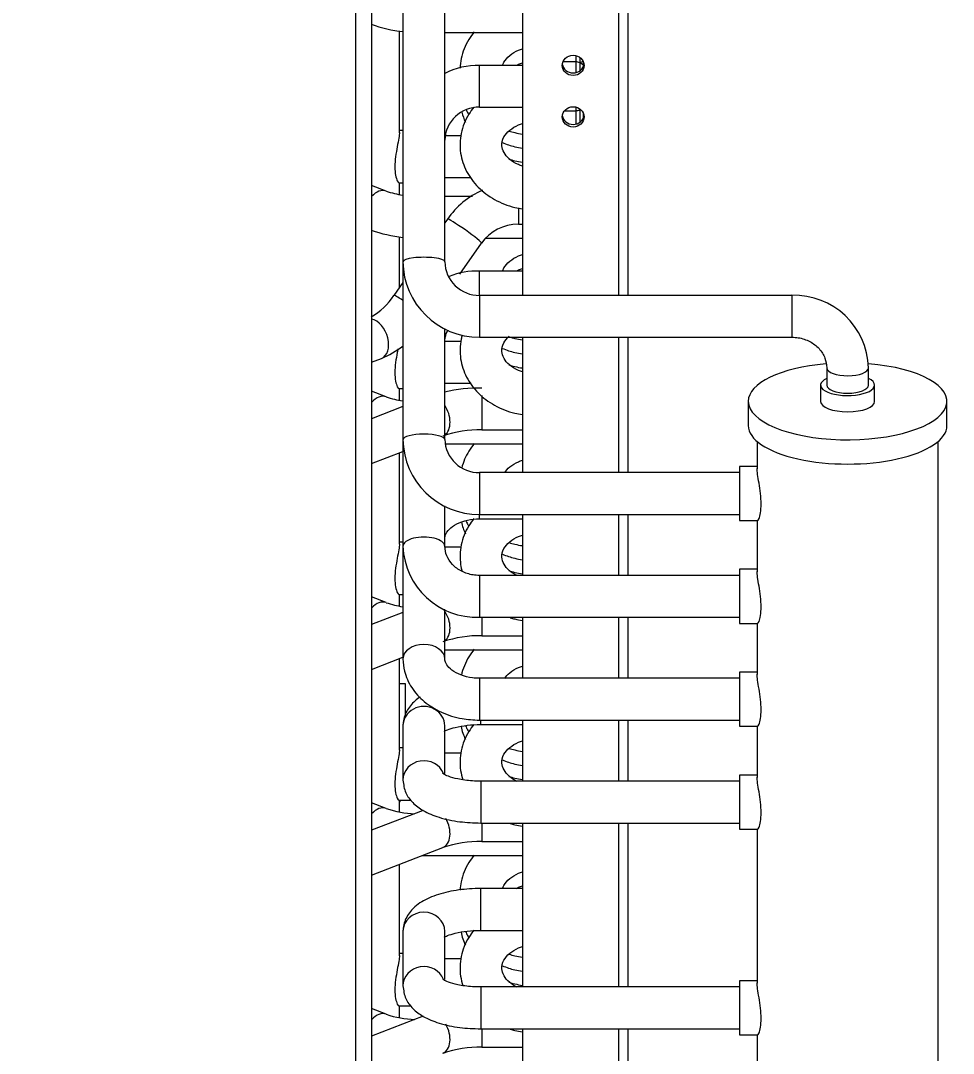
# Model space of a CAD drawing. Header units: millimetres. Extents: x 113490 to 142599, y -20467 to 115.
# Drawn here: x 137139.7 to 137352.1, y -6534.2 to -6299.1 of the extents above; entities that cross this region are included whole.
import ezdxf

# ---------------------------------------------------------------- set-up
doc = ezdxf.new("R2010")
doc.units = ezdxf.units.MM
doc.layers.add('DV2_0', color=7, linetype='Continuous')
doc.styles.get("Standard").update_dxf_attribs({"font": 'msyh.ttf'})
doc.dimstyles.new('ISO-25', dxfattribs={"dimtxt": 2.5, "dimasz": 2.5, "dimexe": 1.25, "dimexo": 0.625, "dimtad": 1, "dimtxsty": 'Standard', "dimcen": 2.5, "dimadec": 0, "dimazin": 0, "dimtfac": 1, "dimtmove": 0, "dimatfit": 3, "dimfxl": 1, "dimarcsym": 0})

# ---------------------------------------------------------------- blocks, each defined once
blk = doc.blocks.new('*D17')
at = {"color": 0, "lineweight": -2}
for p, q in [((137147.04, -5770.18), (136598.76, -5770.18)), ((136628.76, -5830.18), (136628.76, -8268.97)), ((137099.03, -8328.97), (136598.76, -8328.97))]:
    blk.add_line(p, q, dxfattribs=at)
at = {"color": 0}
for points in [[(136618.76, -5830.18), (136638.76, -5830.18), (136628.76, -5770.18)], [(136618.76, -8268.97), (136638.76, -8268.97), (136628.76, -8328.97)]]:
    blk.add_solid(points, dxfattribs=at)
at = {"layer": 'Defpoints', "color": 0}
for p in [(137148.04, -5770.18), (136628.76, -8328.97), (137100.03, -8328.97)]:
    blk.add_point(p, dxfattribs=at)
at = {"color": 0, "insert": (136582.93, -7049.57), "char_height": 50, "attachment_point": 5, "rotation": 90}
blk.add_mtext('2560', dxfattribs=at)

msp = doc.modelspace()

# ---------------------------------------------------------------- linework, layer by layer
at = {"layer": 'DV2_0', "color": 7, "linetype": 'Continuous', "lineweight": 15}
for p, q in [((137254.04, -6361.59), (137254.04, -6234.47)), ((137278.04, -6361.59), (137278.04, -6234.47)), ((137219.63, -6239.37), (137219.63, -7287.37)), ((137226.78, -6279.56), (137226.78, -6353.93)), ((137236.3, -6353.93), (137236.3, -6279.56)), ((137225.99, -6324.57), (137225.99, -6301.39)), ((137236.3, -6301.74), (137254.04, -6301.74)), ((137254.04, -6309.23), (137244.24, -6309.23)), ((137266.16, -6308.43), (137263.2, -6308.43)), ((137267.8, -6309.1), (137267.06, -6308.68)), ((137267.09, -6308.69), (137267.8, -6308.28)), ((137244.24, -6318.75), (137254.04, -6318.75)), ((137267.06, -6319.31), (137267.2, -6319.23)), ((137263.55, -6319.55), (137266.16, -6319.55)), ((137226.78, -6324.06), (137225.99, -6324.06)), ((137240.03, -6325.26), (137236.39, -6325.26)), ((137236.3, -6334.78), (137242.31, -6334.78)), ((137222.98, -6337.86), (137219.63, -6336.56)), ((137225.81, -6335.98), (137226.78, -6335.98)), ((137225.99, -6338.62), (137225.99, -6335.98)), ((137242.62, -6339.07), (137236.3, -6339.07)), ((137236.89, -6344.26), (137236.3, -6345.1)), ((137253.07, -6345.38), (137254.04, -6345.38)), ((137225.99, -6359.76), (137225.99, -6348.24)), ((137239.71, -6356.79), (137244.68, -6349.73)), ((137245.63, -6348.59), (137254.04, -6348.59)), ((137226.78, -6353.93), (137226.78, -6394.4)), ((137254.04, -6356.08), (137244.24, -6356.08)), ((137226.78, -6358.63), (137224.67, -6361.63)), ((137315.34, -6361.59), (137244.24, -6361.59)), ((137236.3, -6394.4), (137236.3, -6369.14)), ((137244.24, -6371.11), (137315.34, -6371.11)), ((137254.04, -6401.94), (137254.04, -6371.11)), ((137278.04, -6401.94), (137278.04, -6371.11)), ((137240.03, -6372.1), (137236.3, -6372.1)), ((137219.63, -6376.83), (137221.86, -6375.97)), ((137323.28, -6378.06), (137323.28, -6382.03)), ((137332.8, -6382.03), (137332.8, -6378.06)), ((137225.81, -6382.82), (137226.78, -6382.82)), ((137225.99, -6385.47), (137225.99, -6382.82)), ((137236.3, -6381.62), (137242.31, -6381.62)), ((137321.88, -6382.03), (137321.88, -6385.72)), ((137334.2, -6385.72), (137334.2, -6382.03)), ((137222.98, -6384.71), (137219.63, -6383.41)), ((137226.78, -6386.92), (137219.63, -6389.68)), ((137305.41, -6385.72), (137305.41, -6391.25)), ((137350.67, -6391.25), (137350.67, -6385.72)), ((137244.75, -6392.23), (137254.04, -6392.23)), ((137226.78, -6394.4), (137226.78, -6418.71)), ((137236.3, -6395.43), (137254.04, -6395.43)), ((137307.41, -6394.85), (137307.41, -6401.09)), ((137348.67, -7165.92), (137348.67, -6394.85)), ((137219.63, -6399.89), (137226.78, -6397.12)), ((137225.99, -6418.27), (137225.99, -6397.43)), ((137303.41, -6400.54), (137303.41, -6412.86)), ((137307.41, -6400.54), (137303.41, -6400.54)), ((137303.41, -6401.94), (137244.24, -6401.94)), ((137236.3, -6418.71), (137236.3, -6409.5)), ((137244.24, -6411.46), (137303.41, -6411.46)), ((137244.24, -6412.45), (137254.04, -6412.45)), ((137254.04, -6425.36), (137254.04, -6411.46)), ((137278.04, -6425.36), (137278.04, -6411.46)), ((137303.41, -6412.86), (137307.56, -6412.86)), ((137307.41, -6412.86), (137307.41, -6424.52)), ((137226.78, -6417.75), (137225.99, -6417.75)), ((137226.78, -6418.71), (137226.78, -6444.35)), ((137240.03, -6418.95), (137236.3, -6418.95)), ((137303.41, -6423.96), (137303.41, -6436.28)), ((137307.41, -6423.96), (137303.41, -6423.96)), ((137303.41, -6425.36), (137244.24, -6425.36)), ((137225.81, -6429.67), (137226.78, -6429.67)), ((137225.99, -6432.32), (137225.99, -6429.67)), ((137222.98, -6431.55), (137219.63, -6430.26)), ((137226.78, -6433.76), (137219.63, -6436.53)), ((137236.3, -6444.35), (137236.3, -6433.03)), ((137244.24, -6434.88), (137303.41, -6434.88)), ((137254.04, -6448.78), (137254.04, -6434.88)), ((137278.04, -6448.78), (137278.04, -6434.88)), ((137303.41, -6436.28), (137307.56, -6436.28)), ((137307.41, -6436.28), (137307.41, -6447.94)), ((137244.75, -6439.08), (137254.04, -6439.08)), ((137219.63, -6446.74), (137226.78, -6443.97)), ((137236.3, -6442.28), (137254.04, -6442.28)), ((137225.99, -6465.12), (137225.99, -6444.28)), ((137303.41, -6448.78), (137244.24, -6448.78)), ((137303.41, -6447.38), (137303.41, -6459.7)), ((137307.41, -6447.38), (137303.41, -6447.38)), ((137227.39, -6450), (137225.99, -6450)), ((137227.39, -6457.1), (137227.39, -6450)), ((137226.78, -6459.57), (137226.78, -6471.94)), ((137236.3, -6470.46), (137236.3, -6459.57)), ((137244.24, -6458.3), (137303.41, -6458.3)), ((137244.54, -6459.3), (137254.04, -6459.3)), ((137254.04, -6472.21), (137254.04, -6458.3)), ((137278.04, -6472.21), (137278.04, -6458.3)), ((137303.41, -6459.7), (137307.56, -6459.7)), ((137307.41, -6459.7), (137307.41, -6471.36)), ((137226.78, -6464.6), (137225.99, -6464.6)), ((137240.03, -6465.8), (137236.3, -6465.8)), ((137303.41, -6472.21), (137244.54, -6472.21)), ((137303.41, -6470.81), (137303.41, -6483.13)), ((137307.41, -6470.81), (137303.41, -6470.81)), ((137225.81, -6476.52), (137228.54, -6476.52)), ((137225.99, -6479.16), (137225.99, -6476.52)), ((137225.99, -6477), (137226.32, -6476.52)), ((137222.98, -6478.4), (137219.63, -6477.1)), ((137231.35, -6478.85), (137219.63, -6483.38)), ((137244.54, -6481.73), (137303.41, -6481.73)), ((137254.04, -6519.05), (137254.04, -6481.73)), ((137278.04, -6519.05), (137278.04, -6481.73)), ((137303.41, -6483.13), (137307.56, -6483.13)), ((137307.41, -6483.13), (137307.41, -6518.21)), ((137244.75, -6485.93), (137254.04, -6485.93)), ((137219.63, -6493.58), (137235.86, -6487.31)), ((137231.14, -6489.13), (137254.04, -6489.13)), ((137225.99, -6511.96), (137225.99, -6491.12)), ((137254.04, -6496.63), (137244.54, -6496.63)), ((137226.78, -6506.41), (137226.78, -6518.79)), ((137236.3, -6517.31), (137236.3, -6506.41)), ((137244.54, -6506.15), (137254.04, -6506.15)), ((137226.78, -6511.45), (137225.99, -6511.45)), ((137240.03, -6512.65), (137236.3, -6512.65)), ((137303.41, -6519.05), (137244.54, -6519.05)), ((137303.41, -6517.65), (137303.41, -6529.97)), ((137307.41, -6517.65), (137303.41, -6517.65)), ((137222.98, -6525.25), (137219.63, -6523.95)), ((137225.81, -6523.37), (137228.54, -6523.37)), ((137225.99, -6526.01), (137225.99, -6523.37)), ((137231.35, -6525.69), (137219.63, -6530.23)), ((137244.54, -6528.57), (137303.41, -6528.57)), ((137254.04, -6565.9), (137254.04, -6528.57)), ((137278.04, -6565.9), (137278.04, -6528.57)), ((137303.41, -6529.97), (137307.56, -6529.97)), ((137307.41, -6529.97), (137307.41, -6565.06)), ((137244.75, -6532.78), (137254.04, -6532.78))]:
    msp.add_line(p, q, dxfattribs=at)
at = {"layer": 'DV2_0', "color": 7, "linetype": 'Continuous', "lineweight": 20}
for p, q in [((137275.94, -6361.59), (137275.94, -6234.47)), ((137216.03, -7287.37), (137216.03, -6239.37)), ((137266.16, -6307.01), (137266.16, -6308.43)), ((137267.06, -6307.42), (137267.06, -6308.68)), ((137244.24, -6318.75), (137244.24, -6309.23)), ((137266.16, -6308.43), (137266.16, -6310.9)), ((137267.06, -6308.68), (137267.06, -6310.49)), ((137267.8, -6308.26), (137267.8, -6308.28)), ((137267.8, -6308.28), (137267.8, -6309.1)), ((137267.8, -6309.1), (137267.8, -6309.65)), ((137266.16, -6318.72), (137266.16, -6319.55)), ((137267.06, -6319.13), (137267.06, -6319.31)), ((137267.06, -6319.26), (137267.06, -6322.2)), ((137266.16, -6319.55), (137266.16, -6322.61)), ((137267.8, -6319.97), (137267.8, -6321.36)), ((137253.07, -6341.67), (137253.07, -6345.38)), ((137244.24, -6361.59), (137244.24, -6356.08)), ((137244.24, -6361.59), (137244.24, -6371.11)), ((137315.34, -6361.59), (137315.34, -6371.11)), ((137275.94, -6401.94), (137275.94, -6371.11)), ((137244.75, -6384.37), (137244.75, -6392.23)), ((137244.24, -6401.94), (137244.24, -6411.46)), ((137244.24, -6412.45), (137244.24, -6411.46)), ((137275.94, -6425.36), (137275.94, -6411.46)), ((137244.24, -6425.36), (137244.24, -6434.88)), ((137244.75, -6434.88), (137244.75, -6439.08)), ((137275.94, -6448.78), (137275.94, -6434.88)), ((137244.24, -6448.78), (137244.24, -6458.3)), ((137244.54, -6459.3), (137244.54, -6458.3)), ((137275.94, -6472.21), (137275.94, -6458.3)), ((137244.54, -6472.21), (137244.54, -6481.73)), ((137244.75, -6481.66), (137244.75, -6485.93)), ((137275.94, -6519.05), (137275.94, -6481.73)), ((137244.54, -6506.15), (137244.54, -6496.63)), ((137244.54, -6519.05), (137244.54, -6528.57)), ((137244.75, -6528.57), (137244.75, -6532.78)), ((137275.94, -6565.9), (137275.94, -6528.57))]:
    msp.add_line(p, q, dxfattribs=at)
at = {"layer": 'DV2_0', "color": 7, "linetype": 'Continuous', "lineweight": 15}
for centre, radius, start, end in [((137230.32, -6269.51), 32.23, 250.4773, 263.6776), ((137244.03, -6326.49), 17.26, 89.3249, 116.6888), ((137266.16, -6310.23), 1.8, 60, 90), ((137268.3, -6308.23), 1, 240, 251.0667), ((137244.05, -6326.5), 7.75, 88.5802, 178.4138), ((137266.16, -6317.75), 1.8, 270, 300), ((137230.33, -6316.27), 22.81, 251.2224, 260.8553), ((137253.06, -6355.64), 19.78, 114.4845, 144.8484), ((137230.32, -6316.36), 32.23, 250.4773, 263.6776), ((137253.06, -6355.64), 10.26, 89.9455, 144.8143), ((137244.1, -6353.79), 17.32, 180.4747, 270.4611), ((137244.1, -6353.79), 7.8, 181.0378, 271.04), ((137243.6, -6372.91), 16.84, 87.8415, 112.0477), ((137211.87, -6353.3), 15.27, 300.2257, 326.9141), ((137315.82, -6378.57), 16.99, 1.712, 91.6238), ((137212.29, -6353.76), 24.18, 293.3158, 306.9261), ((137244.17, -6417.8), 35.09, 89.0561, 103.02), ((137230.33, -6363.11), 22.81, 251.2224, 260.8553), ((137244.23, -6418.21), 25.98, 88.8459, 108.784), ((137244.04, -6394.2), 17.26, 180.6852, 270.6627), ((137244.04, -6394.2), 7.74, 181.516, 271.49), ((137243.61, -6418.04), 16.85, 182.2635, 272.1258), ((137230.33, -6409.96), 22.81, 251.2224, 260.8553), ((137244.23, -6465.06), 25.98, 88.8459, 108.784), ((137230.33, -6456.81), 22.81, 251.2224, 267.8715), ((137244.23, -6511.91), 25.98, 88.8459, 108.784), ((137230.33, -6503.66), 22.81, 251.2224, 267.8715), ((137244.23, -6558.75), 25.98, 88.8459, 108.784)]:
    msp.add_arc(centre, radius, start, end, dxfattribs=at)
for centre in [(137265.54, -6309.24), (137265.54, -6320.96)]:
    msp.add_ellipse(centre, major_axis=(-2.5, 0), ratio=0.922201, dxfattribs=at)
for centre, major_axis, ratio, start_param, end_param in [((137265.54, -6308.66), (-2.5, 0), 0.922201, 0.123743, 3.015458), ((137265.54, -6320.38), (-2.5, 0), 0.922201, 0.126135, 3.015458), ((137328.04, -6385.72), (-22.63, 0), 0.386711, 0, 4.499122), ((137328.04, -6385.72), (-22.63, 0), 0.386711, 4.933894, 6.283185), ((137328.04, -6378.06), (4.76, 0), 0.386711, 3.141593, 3.165248), ((137328.04, -6382.03), (6.16, 0), 0.386711, 2.453923, 6.283185), ((137328.04, -6382.03), (6.16, 0), 0.386711, 0, 0.68767), ((137328.04, -6382.03), (4.76, 0), 0.386711, 3.141593, 6.283185), ((137328.04, -6385.72), (6.16, 0), 0.386711, 3.141593, 6.283185), ((137328.04, -6391.25), (-22.63, 0), 0.386711, 0, 3.141593)]:
    msp.add_ellipse(centre, major_axis=major_axis, ratio=ratio, start_param=start_param, end_param=end_param, dxfattribs=at)
at = {"layer": 'DV2_0', "color": 7, "linetype": 'Continuous', "lineweight": 20}
for centre, major_axis, ratio, start_param, end_param in [((137221.27, -6342.3), (1.72, 4.44), 0.652095, 0.002274, 1.044332), ((137240.78, -6346.99), (-3.89, 2.74), 0.075619, 3.141593, 6.283185), ((137231.54, -6353.93), (4.76, 0), 0.209871, 0, 3.141593), ((137228.56, -6364.37), (-3.89, 2.74), 0.075619, 5.240815, 6.283185), ((137220.15, -6371.53), (-1.72, 4.44), 0.652095, 3.141593, 5.902405), ((137328.04, -6378.06), (4.76, 0), 0.386711, 3.165248, 6.283185), ((137328.04, -6378.06), (4.76, 0), 0.386711, 0, 0.000655), ((137221.27, -6389.15), (1.72, 4.44), 0.652095, 0.002274, 1.044332), ((137234.14, -6389.17), (-1.72, 4.44), 0.652095, 3.30053, 5.053692), ((137231.54, -6394.4), (-4.76, 0), 0.250832, 3.141593, 6.283185), ((137231.54, -6418.71), (4.76, 0), 0.438938, 0, 3.141593), ((137221.27, -6435.99), (1.72, 4.44), 0.652095, 0.002274, 1.044332), ((137234.14, -6436.02), (-1.72, 4.44), 0.652095, 3.30053, 5.053692), ((137231.54, -6444.35), (4.76, 0), 0.689618, 0.000253, 3.141319), ((137231.54, -6459.57), (4.76, 0), 0.922201, 0, 3.141593), ((137231.54, -6471.94), (4.76, 0), 0.922201, 0.343904, 3.142373), ((137221.27, -6482.84), (1.72, 4.44), 0.652095, 0.002274, 1.044332), ((137234.14, -6482.87), (-1.72, 4.44), 0.652095, 3.141593, 4.956923), ((137231.54, -6506.41), (-4.76, 0), 0.922201, 3.141593, 6.283185), ((137231.54, -6518.79), (4.76, 0), 0.922201, 0.343904, 3.142373), ((137221.27, -6529.69), (1.72, 4.44), 0.652095, 0.002274, 1.044332), ((137234.14, -6529.71), (-1.72, 4.44), 0.652095, 3.141593, 4.956923)]:
    msp.add_ellipse(centre, major_axis=major_axis, ratio=ratio, start_param=start_param, end_param=end_param, dxfattribs=at)
at = {"layer": 'DV2_0', "color": 7, "linetype": 'Continuous', "lineweight": 15}
for points, knots in [([(137243.03, -6301.63), (137242.57, -6302.17), (137241.22, -6304.04), (137240.08, -6306.86), (137239.81, -6309.15), (137239.78, -6309.88)], [0.3069174, 0.3069174, 0.3069174, 0.3069174, 0.3494831, 0.4459674, 0.4914992, 0.4914992, 0.4914992, 0.4914992]), ([(137249.46, -6309.25), (137249.53, -6309.01), (137249.86, -6308.26), (137250.92, -6306.96), (137252.57, -6305.95), (137253.68, -6305.53), (137253.98, -6305.44)], [0.5784462, 0.5784462, 0.5784462, 0.5784462, 0.6319137, 0.7415815, 0.8416159, 0.877433, 0.877433, 0.877433, 0.877433]), ([(137252.6, -6309.2), (137252.77, -6309.12), (137253.21, -6308.91), (137253.68, -6308.74), (137253.98, -6308.64)], [0.81940406, 0.81940406, 0.81940406, 0.81940406, 0.84161594, 0.87743298, 0.87743298, 0.87743298, 0.87743298]), ([(137242.95, -6318.73), (137242.53, -6319.25), (137241.2, -6321.09), (137239.78, -6324.6), (137239.65, -6329.19), (137241.06, -6333.46), (137243.77, -6337.12), (137247.54, -6339.94), (137251.25, -6341.42), (137253.41, -6341.81), (137254.02, -6341.89)], [0.3092504, 0.3092504, 0.3092504, 0.3092504, 0.3494831, 0.4459674, 0.5389954, 0.6295725, 0.7196218, 0.8113718, 0.9055017, 0.9407958, 0.9407958, 0.9407958, 0.9407958]), ([(137241.23, -6319.46), (137241.25, -6319.49), (137241.4, -6319.8), (137241.57, -6320.1), (137241.73, -6320.36)], [0.62737107, 0.62737107, 0.62737107, 0.62737107, 0.62957248, 0.64819209, 0.64819209, 0.64819209, 0.64819209]), ([(137253.98, -6332.17), (137253.67, -6332.07), (137252.53, -6331.64), (137250.9, -6330.62), (137249.61, -6329.02), (137249.16, -6327.38), (137249.48, -6325.75), (137250.92, -6323.98), (137252.57, -6322.96), (137253.68, -6322.55), (137253.98, -6322.45)], [0.1225192, 0.1225192, 0.1225192, 0.1225192, 0.1597878, 0.2625505, 0.3669927, 0.4836914, 0.6319137, 0.7415815, 0.8416159, 0.877433, 0.877433, 0.877433, 0.877433]), ([(137250.98, -6324.19), (137251.4, -6324.33), (137252.41, -6324.61), (137253.41, -6324.79), (137254.02, -6324.88)], [0.88043186, 0.88043186, 0.88043186, 0.88043186, 0.90550173, 0.94079577, 0.94079577, 0.94079577, 0.94079577]), ([(137225.99, -6324.52), (137225.99, -6325.13), (137225.74, -6326.33), (137225.2, -6329.19), (137224.94, -6330.86), (137224.94, -6332.32)], [0.75, 0.75, 0.75, 0.75, 0.875, 0.875, 1, 1, 1, 1]), ([(137249.43, -6326.82), (137250.35, -6327.2), (137251.88, -6327.72), (137253.41, -6328), (137254.02, -6328.08)], [0.8490829, 0.8490829, 0.8490829, 0.8490829, 0.90550173, 0.94079577, 0.94079577, 0.94079577, 0.94079577]), ([(137250.86, -6330.56), (137251.32, -6330.71), (137252.37, -6331.01), (137253.41, -6331.2), (137254.02, -6331.28)], [0.8780246, 0.8780246, 0.8780246, 0.8780246, 0.90550173, 0.94079577, 0.94079577, 0.94079577, 0.94079577]), ([(137224.94, -6332.32), (137224.94, -6333.79), (137225.2, -6334.95), (137225.61, -6335.82), (137225.73, -6335.97), (137225.83, -6335.97)], [0, 0, 0, 0, 0.125, 0.125, 0.1870962, 0.1870962, 0.1870962, 0.1870962]), ([(137249.46, -6356.1), (137249.53, -6355.86), (137249.86, -6355.11), (137250.92, -6353.81), (137252.57, -6352.79), (137253.68, -6352.38), (137253.98, -6352.29)], [0.5784462, 0.5784462, 0.5784462, 0.5784462, 0.6319137, 0.7415815, 0.8416159, 0.877433, 0.877433, 0.877433, 0.877433]), ([(137252.6, -6356.04), (137252.77, -6355.96), (137253.21, -6355.76), (137253.68, -6355.58), (137253.98, -6355.49)], [0.81940406, 0.81940406, 0.81940406, 0.81940406, 0.84161594, 0.87743298, 0.87743298, 0.87743298, 0.87743298]), ([(137236.3, -6372.25), (137236.32, -6371.85), (137236.38, -6370.96), (137236.73, -6370), (137237.05, -6369.44)], [0, 0, 0, 0, 0.1131317, 0.2971152, 0.2971152, 0.2971152, 0.2971152]), ([(137240.27, -6370.64), (137240.18, -6370.94), (137239.75, -6372.71), (137239.65, -6376.04), (137241.06, -6380.31), (137243.77, -6383.97), (137247.54, -6386.79), (137251.25, -6388.27), (137253.41, -6388.66), (137254.02, -6388.74)], [0.4264738, 0.4264738, 0.4264738, 0.4264738, 0.4459674, 0.5389954, 0.6295725, 0.7196218, 0.8113718, 0.9055017, 0.9407958, 0.9407958, 0.9407958, 0.9407958]), ([(137253.98, -6379.01), (137253.67, -6378.91), (137252.53, -6378.49), (137250.9, -6377.47), (137249.61, -6375.87), (137249.16, -6374.23), (137249.48, -6372.63), (137250.46, -6371.39), (137251, -6370.91)], [0.1225192, 0.1225192, 0.1225192, 0.1225192, 0.1597878, 0.2625505, 0.3669927, 0.4836914, 0.6319137, 0.7348698, 0.7348698, 0.7348698, 0.7348698]), ([(137251.48, -6371.19), (137251.73, -6371.27), (137252.57, -6371.49), (137253.41, -6371.64), (137254.02, -6371.73)], [0.89045754, 0.89045754, 0.89045754, 0.89045754, 0.90550173, 0.94079577, 0.94079577, 0.94079577, 0.94079577]), ([(137315.34, -6371.11), (137315.88, -6371.13), (137317.22, -6371.21), (137319.55, -6372), (137321.68, -6373.65), (137323.04, -6375.83), (137323.21, -6377.26), (137323.28, -6378.06)], [0, 0, 0, 0, 0.114822, 0.332462, 0.555379, 0.786744, 1, 1, 1, 1]), ([(137225.63, -6373.8), (137225.58, -6374.06), (137225.52, -6374.33), (137225.2, -6376.04), (137224.94, -6377.7), (137224.94, -6379.17)], [0.85052, 0.85052, 0.85052, 0.85052, 0.875, 0.875, 1, 1, 1, 1]), ([(137249.43, -6373.66), (137250.35, -6374.05), (137251.88, -6374.57), (137253.41, -6374.84), (137254.02, -6374.93)], [0.8490829, 0.8490829, 0.8490829, 0.8490829, 0.90550173, 0.94079577, 0.94079577, 0.94079577, 0.94079577]), ([(137250.86, -6377.41), (137251.32, -6377.56), (137252.37, -6377.86), (137253.41, -6378.05), (137254.02, -6378.13)], [0.8780246, 0.8780246, 0.8780246, 0.8780246, 0.90550173, 0.94079577, 0.94079577, 0.94079577, 0.94079577]), ([(137224.94, -6379.17), (137224.94, -6380.63), (137225.2, -6381.8), (137225.61, -6382.67), (137225.73, -6382.82), (137225.83, -6382.82)], [0, 0, 0, 0, 0.125, 0.125, 0.1870962, 0.1870962, 0.1870962, 0.1870962]), ([(137243.03, -6395.32), (137242.57, -6395.87), (137241.32, -6397.58), (137240.5, -6399.53), (137240.16, -6400.87)], [0.3069174, 0.3069174, 0.3069174, 0.3069174, 0.3494831, 0.4350282, 0.4350282, 0.4350282, 0.4350282]), ([(137249.95, -6401.94), (137250.24, -6401.51), (137251.05, -6400.58), (137252.57, -6399.64), (137253.68, -6399.23), (137253.98, -6399.13)], [0.6510869, 0.6510869, 0.6510869, 0.6510869, 0.7415815, 0.8416159, 0.877433, 0.877433, 0.877433, 0.877433]), ([(137307.55, -6412.85), (137307.64, -6412.85), (137307.75, -6412.7), (137308.12, -6411.79), (137308.35, -6410.57), (137308.35, -6407.59), (137308.12, -6405.85), (137307.75, -6403.62), (137307.63, -6402.94), (137307.46, -6401.79), (137307.41, -6401.33), (137307.41, -6401.02), (137307.41, -6401.02), (137307.41, -6401.01)], [0.0626912, 0.0626912, 0.0626912, 0.0626912, 0.125, 0.125, 0.25, 0.25, 0.375, 0.375, 0.4375, 0.4375, 0.5, 0.5, 0.5000642, 0.5000642, 0.5000642, 0.5000642]), ([(137236.3, -6416.89), (137236.3, -6416.72), (137236.35, -6416.27), (137236.81, -6415.25), (137238.42, -6413.86), (137240.71, -6412.84), (137242.89, -6412.47), (137243.98, -6412.45), (137244.24, -6412.45)], [0, 0, 0, 0, 0.114391, 0.354436, 0.549545, 0.755519, 0.950964, 1, 1, 1, 1]), ([(137242.95, -6412.43), (137242.53, -6412.94), (137241.2, -6414.78), (137239.78, -6418.3), (137239.68, -6421.97), (137240.12, -6424), (137240.27, -6424.54)], [0.3092504, 0.3092504, 0.3092504, 0.3092504, 0.3494831, 0.4459674, 0.5389954, 0.5737642, 0.5737642, 0.5737642, 0.5737642]), ([(137241.1, -6412.89), (137241.16, -6413.01), (137241.35, -6413.41), (137241.57, -6413.79), (137241.73, -6414.05)], [0.62126678, 0.62126678, 0.62126678, 0.62126678, 0.62957248, 0.64819209, 0.64819209, 0.64819209, 0.64819209]), ([(137225.99, -6418.22), (137225.99, -6418.82), (137225.74, -6420.03), (137225.2, -6422.89), (137224.94, -6424.55), (137224.94, -6426.02)], [0.75, 0.75, 0.75, 0.75, 0.875, 0.875, 1, 1, 1, 1]), ([(137252.77, -6425.39), (137252.1, -6425.07), (137250.84, -6424.25), (137249.61, -6422.72), (137249.16, -6421.07), (137249.48, -6419.45), (137250.92, -6417.67), (137252.57, -6416.66), (137253.68, -6416.25), (137253.98, -6416.15)], [0.1731502, 0.1731502, 0.1731502, 0.1731502, 0.2625505, 0.3669927, 0.4836914, 0.6319137, 0.7415815, 0.8416159, 0.877433, 0.877433, 0.877433, 0.877433]), ([(137250.98, -6417.89), (137251.4, -6418.02), (137252.41, -6418.31), (137253.41, -6418.49), (137254.02, -6418.57)], [0.88043186, 0.88043186, 0.88043186, 0.88043186, 0.90550173, 0.94079577, 0.94079577, 0.94079577, 0.94079577]), ([(137244.24, -6425.36), (137243.69, -6425.34), (137242.35, -6425.27), (137240.03, -6424.5), (137237.92, -6422.94), (137236.55, -6420.86), (137236.37, -6419.5), (137236.3, -6418.71)], [0, 0, 0, 0, 0.115025, 0.328953, 0.547669, 0.77494, 1, 1, 1, 1]), ([(137249.43, -6420.51), (137250.35, -6420.9), (137251.88, -6421.42), (137253.41, -6421.69), (137254.02, -6421.78)], [0.8490829, 0.8490829, 0.8490829, 0.8490829, 0.90550173, 0.94079577, 0.94079577, 0.94079577, 0.94079577]), ([(137250.86, -6424.25), (137251.32, -6424.41), (137252.37, -6424.71), (137253.41, -6424.9), (137254.02, -6424.98)], [0.8780246, 0.8780246, 0.8780246, 0.8780246, 0.90550173, 0.94079577, 0.94079577, 0.94079577, 0.94079577]), ([(137307.55, -6436.27), (137307.64, -6436.28), (137307.75, -6436.12), (137308.12, -6435.21), (137308.35, -6434), (137308.35, -6431.01), (137308.12, -6429.28), (137307.75, -6427.04), (137307.63, -6426.36), (137307.46, -6425.22), (137307.41, -6424.75), (137307.41, -6424.44), (137307.41, -6424.44), (137307.41, -6424.44)], [0.0626912, 0.0626912, 0.0626912, 0.0626912, 0.125, 0.125, 0.25, 0.25, 0.375, 0.375, 0.4375, 0.4375, 0.5, 0.5, 0.5000642, 0.5000642, 0.5000642, 0.5000642]), ([(137224.94, -6426.02), (137224.94, -6427.48), (137225.2, -6428.64), (137225.61, -6429.52), (137225.73, -6429.66), (137225.83, -6429.66)], [0, 0, 0, 0, 0.125, 0.125, 0.1870962, 0.1870962, 0.1870962, 0.1870962]), ([(137251.23, -6434.98), (137251.57, -6435.09), (137252.49, -6435.34), (137253.41, -6435.5), (137254.02, -6435.59)], [0.8855521, 0.8855521, 0.8855521, 0.8855521, 0.90550173, 0.94079577, 0.94079577, 0.94079577, 0.94079577]), ([(137243.03, -6442.17), (137242.57, -6442.71), (137241.26, -6444.53), (137240.41, -6446.59), (137240.08, -6448.05)], [0.3069174, 0.3069174, 0.3069174, 0.3069174, 0.3494831, 0.4419956, 0.4419956, 0.4419956, 0.4419956]), ([(137226.78, -6444.35), (137226.84, -6445.37), (137227.02, -6447.52), (137228.6, -6451.04), (137231.52, -6454.23), (137235.44, -6456.66), (137239.94, -6458.07), (137242.76, -6458.24), (137244.24, -6458.3)], [0, 0, 0, 0, 0.120836, 0.296941, 0.474022, 0.65784, 0.848358, 1, 1, 1, 1]), ([(137244.24, -6448.78), (137243.63, -6448.76), (137242.23, -6448.7), (137239.86, -6448.09), (137237.8, -6446.94), (137236.6, -6445.62), (137236.32, -6444.82), (137236.3, -6444.45), (137236.3, -6444.35)], [0, 0, 0, 0, 0.11563, 0.316203, 0.515944, 0.713458, 0.927615, 1, 1, 1, 1]), ([(137249.95, -6448.79), (137250.24, -6448.35), (137251.05, -6447.42), (137252.57, -6446.49), (137253.68, -6446.08), (137253.98, -6445.98)], [0.6510869, 0.6510869, 0.6510869, 0.6510869, 0.7415815, 0.8416159, 0.877433, 0.877433, 0.877433, 0.877433]), ([(137307.55, -6459.7), (137307.64, -6459.7), (137307.75, -6459.55), (137308.12, -6458.64), (137308.35, -6457.42), (137308.35, -6454.44), (137308.12, -6452.7), (137307.75, -6450.47), (137307.63, -6449.78), (137307.46, -6448.64), (137307.41, -6448.18), (137307.41, -6447.86), (137307.41, -6447.86), (137307.41, -6447.86)], [0.0626912, 0.0626912, 0.0626912, 0.0626912, 0.125, 0.125, 0.25, 0.25, 0.375, 0.375, 0.4375, 0.4375, 0.5, 0.5, 0.5000642, 0.5000642, 0.5000642, 0.5000642]), ([(137230.71, -6453.04), (137230.29, -6453.32), (137229.1, -6454.22), (137227.48, -6456.09), (137226.8, -6458.33), (137226.78, -6459.42), (137226.78, -6459.57)], [0.6137928, 0.6137928, 0.6137928, 0.6137928, 0.6883763, 0.8370625, 0.9808888, 1, 1, 1, 1]), ([(137236.14, -6460.88), (137236.34, -6460.76), (137237, -6460.44), (137238.73, -6459.88), (137241.43, -6459.4), (137243.38, -6459.33), (137244.54, -6459.3)], [0.4017403, 0.4017403, 0.4017403, 0.4017403, 0.5031522, 0.6482988, 0.8218399, 1, 1, 1, 1]), ([(137242.95, -6459.28), (137242.53, -6459.79), (137241.2, -6461.63), (137239.78, -6465.15), (137239.67, -6469.01), (137240.2, -6471.21), (137240.44, -6471.92)], [0.3092504, 0.3092504, 0.3092504, 0.3092504, 0.3494831, 0.4459674, 0.5389954, 0.5853099, 0.5853099, 0.5853099, 0.5853099]), ([(137241.01, -6459.56), (137241.1, -6459.74), (137241.32, -6460.2), (137241.57, -6460.64), (137241.73, -6460.9)], [0.61722618, 0.61722618, 0.61722618, 0.61722618, 0.62957248, 0.64819209, 0.64819209, 0.64819209, 0.64819209]), ([(137225.99, -6465.06), (137225.99, -6465.67), (137225.74, -6466.87), (137225.2, -6469.73), (137224.94, -6471.4), (137224.94, -6472.86)], [0.75, 0.75, 0.75, 0.75, 0.875, 0.875, 1, 1, 1, 1]), ([(137252.77, -6472.23), (137252.1, -6471.92), (137250.84, -6471.1), (137249.61, -6469.56), (137249.16, -6467.92), (137249.48, -6466.29), (137250.92, -6464.52), (137252.57, -6463.5), (137253.68, -6463.09), (137253.98, -6463)], [0.1731502, 0.1731502, 0.1731502, 0.1731502, 0.2625505, 0.3669927, 0.4836914, 0.6319137, 0.7415815, 0.8416159, 0.877433, 0.877433, 0.877433, 0.877433]), ([(137250.98, -6464.74), (137251.4, -6464.87), (137252.41, -6465.16), (137253.41, -6465.34), (137254.02, -6465.42)], [0.88043186, 0.88043186, 0.88043186, 0.88043186, 0.90550173, 0.94079577, 0.94079577, 0.94079577, 0.94079577]), ([(137249.43, -6467.36), (137250.35, -6467.75), (137251.88, -6468.26), (137253.41, -6468.54), (137254.02, -6468.62)], [0.8490829, 0.8490829, 0.8490829, 0.8490829, 0.90550173, 0.94079577, 0.94079577, 0.94079577, 0.94079577]), ([(137226.78, -6471.94), (137226.91, -6473.03), (137227.18, -6474.86), (137229, -6477.27), (137231.5, -6479.1), (137235.01, -6480.56), (137239.63, -6481.54), (137242.77, -6481.67), (137244.54, -6481.73)], [0, 0, 0, 0, 0.140236, 0.276901, 0.426209, 0.609858, 0.812983, 1, 1, 1, 1]), ([(137244.54, -6472.21), (137243.82, -6472.19), (137242.09, -6472.16), (137239.32, -6471.77), (137237.11, -6471.13), (137235.98, -6470.57), (137235.77, -6470.38), (137235.77, -6470.38)], [0, 0, 0, 0, 0.110607, 0.3123185, 0.4783978, 0.6148656, 0.7250081, 0.7250081, 0.7250081, 0.7250081]), ([(137250.86, -6471.1), (137251.32, -6471.25), (137252.37, -6471.55), (137253.41, -6471.74), (137254.02, -6471.83)], [0.8780246, 0.8780246, 0.8780246, 0.8780246, 0.90550173, 0.94079577, 0.94079577, 0.94079577, 0.94079577]), ([(137307.55, -6483.12), (137307.64, -6483.12), (137307.75, -6482.97), (137308.12, -6482.06), (137308.35, -6480.84), (137308.35, -6477.86), (137308.12, -6476.12), (137307.75, -6473.89), (137307.63, -6473.21), (137307.46, -6472.06), (137307.41, -6471.6), (137307.41, -6471.29), (137307.41, -6471.29), (137307.41, -6471.29)], [0.0626912, 0.0626912, 0.0626912, 0.0626912, 0.125, 0.125, 0.25, 0.25, 0.375, 0.375, 0.4375, 0.4375, 0.5, 0.5, 0.5000642, 0.5000642, 0.5000642, 0.5000642]), ([(137224.94, -6472.86), (137224.94, -6474.33), (137225.2, -6475.49), (137225.61, -6476.37), (137225.73, -6476.51), (137225.83, -6476.51)], [0, 0, 0, 0, 0.125, 0.125, 0.1870962, 0.1870962, 0.1870962, 0.1870962]), ([(137251.23, -6481.83), (137251.57, -6481.93), (137252.49, -6482.19), (137253.41, -6482.35), (137254.02, -6482.44)], [0.8855521, 0.8855521, 0.8855521, 0.8855521, 0.90550173, 0.94079577, 0.94079577, 0.94079577, 0.94079577]), ([(137243.03, -6489.02), (137242.57, -6489.56), (137241.22, -6491.43), (137240.12, -6494.16), (137239.83, -6496.34), (137239.8, -6496.98)], [0.3069174, 0.3069174, 0.3069174, 0.3069174, 0.3494831, 0.4459674, 0.4853251, 0.4853251, 0.4853251, 0.4853251]), ([(137249.46, -6496.64), (137249.53, -6496.4), (137249.86, -6495.66), (137250.92, -6494.35), (137252.57, -6493.34), (137253.68, -6492.93), (137253.98, -6492.83)], [0.5784462, 0.5784462, 0.5784462, 0.5784462, 0.6319137, 0.7415815, 0.8416159, 0.877433, 0.877433, 0.877433, 0.877433]), ([(137244.54, -6496.63), (137243.58, -6496.64), (137241.19, -6496.7), (137236.94, -6497.29), (137232.76, -6498.6), (137229.61, -6500.47), (137227.48, -6502.93), (137226.8, -6505.18), (137226.78, -6506.26), (137226.78, -6506.41)], [0, 0, 0, 0, 0.101387, 0.296206, 0.497747, 0.688376, 0.837063, 0.980889, 1, 1, 1, 1]), ([(137252.6, -6496.59), (137252.77, -6496.51), (137253.21, -6496.3), (137253.68, -6496.13), (137253.98, -6496.03)], [0.81940406, 0.81940406, 0.81940406, 0.81940406, 0.84161594, 0.87743298, 0.87743298, 0.87743298, 0.87743298]), ([(137236.14, -6507.72), (137236.34, -6507.61), (137237, -6507.29), (137238.73, -6506.73), (137241.43, -6506.25), (137243.38, -6506.18), (137244.54, -6506.15)], [0.4017403, 0.4017403, 0.4017403, 0.4017403, 0.5031522, 0.6482988, 0.8218399, 1, 1, 1, 1]), ([(137242.95, -6506.12), (137242.53, -6506.64), (137241.2, -6508.48), (137239.78, -6511.99), (137239.67, -6515.86), (137240.2, -6518.06), (137240.44, -6518.77)], [0.3092504, 0.3092504, 0.3092504, 0.3092504, 0.3494831, 0.4459674, 0.5389954, 0.5853099, 0.5853099, 0.5853099, 0.5853099]), ([(137241.01, -6506.41), (137241.1, -6506.59), (137241.32, -6507.04), (137241.57, -6507.49), (137241.73, -6507.75)], [0.61722618, 0.61722618, 0.61722618, 0.61722618, 0.62957248, 0.64819209, 0.64819209, 0.64819209, 0.64819209]), ([(137252.77, -6519.08), (137252.1, -6518.76), (137250.84, -6517.95), (137249.61, -6516.41), (137249.16, -6514.77), (137249.48, -6513.14), (137250.92, -6511.37), (137252.57, -6510.35), (137253.68, -6509.94), (137253.98, -6509.85)], [0.1731502, 0.1731502, 0.1731502, 0.1731502, 0.2625505, 0.3669927, 0.4836914, 0.6319137, 0.7415815, 0.8416159, 0.877433, 0.877433, 0.877433, 0.877433]), ([(137225.99, -6511.91), (137225.99, -6512.52), (137225.74, -6513.72), (137225.2, -6516.58), (137224.94, -6518.25), (137224.94, -6519.71)], [0.75, 0.75, 0.75, 0.75, 0.875, 0.875, 1, 1, 1, 1]), ([(137250.98, -6511.58), (137251.4, -6511.72), (137252.41, -6512), (137253.41, -6512.19), (137254.02, -6512.27)], [0.88043186, 0.88043186, 0.88043186, 0.88043186, 0.90550173, 0.94079577, 0.94079577, 0.94079577, 0.94079577]), ([(137249.43, -6514.21), (137250.35, -6514.6), (137251.88, -6515.11), (137253.41, -6515.39), (137254.02, -6515.47)], [0.8490829, 0.8490829, 0.8490829, 0.8490829, 0.90550173, 0.94079577, 0.94079577, 0.94079577, 0.94079577]), ([(137226.78, -6518.79), (137226.91, -6519.88), (137227.18, -6521.71), (137229, -6524.12), (137231.5, -6525.95), (137235.01, -6527.4), (137239.63, -6528.39), (137242.77, -6528.52), (137244.54, -6528.57)], [0, 0, 0, 0, 0.140236, 0.276901, 0.426209, 0.609858, 0.812983, 1, 1, 1, 1]), ([(137244.54, -6519.05), (137243.82, -6519.04), (137242.09, -6519), (137239.32, -6518.62), (137237.11, -6517.98), (137235.98, -6517.42), (137235.77, -6517.23), (137235.77, -6517.23)], [0, 0, 0, 0, 0.110607, 0.3123185, 0.4783978, 0.6148656, 0.7250081, 0.7250081, 0.7250081, 0.7250081]), ([(137250.86, -6517.95), (137251.32, -6518.1), (137252.37, -6518.4), (137253.41, -6518.59), (137254.02, -6518.68)], [0.8780246, 0.8780246, 0.8780246, 0.8780246, 0.90550173, 0.94079577, 0.94079577, 0.94079577, 0.94079577]), ([(137307.55, -6529.97), (137307.64, -6529.97), (137307.75, -6529.82), (137308.12, -6528.91), (137308.35, -6527.69), (137308.35, -6524.71), (137308.12, -6522.97), (137307.75, -6520.74), (137307.63, -6520.06), (137307.46, -6518.91), (137307.41, -6518.45), (137307.41, -6518.13), (137307.41, -6518.13), (137307.41, -6518.13)], [0.0626912, 0.0626912, 0.0626912, 0.0626912, 0.125, 0.125, 0.25, 0.25, 0.375, 0.375, 0.4375, 0.4375, 0.5, 0.5, 0.5000642, 0.5000642, 0.5000642, 0.5000642]), ([(137224.94, -6519.71), (137224.94, -6521.18), (137225.2, -6522.34), (137225.61, -6523.21), (137225.73, -6523.36), (137225.83, -6523.36)], [0, 0, 0, 0, 0.125, 0.125, 0.1870962, 0.1870962, 0.1870962, 0.1870962]), ([(137251.23, -6528.68), (137251.57, -6528.78), (137252.49, -6529.03), (137253.41, -6529.2), (137254.02, -6529.28)], [0.8855521, 0.8855521, 0.8855521, 0.8855521, 0.90550173, 0.94079577, 0.94079577, 0.94079577, 0.94079577])]:
    msp.add_open_spline(points, degree=3, knots=knots, dxfattribs=at)
for points in [[(137240.18, -6319.88), (137240.38, -6320.67), (137240.65, -6321.43), (137240.99, -6322.17)], [(137240.09, -6413.22), (137240.3, -6414.13), (137240.6, -6415.01), (137240.99, -6415.86)], [(137240.02, -6459.72), (137240.22, -6460.74), (137240.55, -6461.75), (137240.99, -6462.71)], [(137240.02, -6506.56), (137240.22, -6507.59), (137240.55, -6508.6), (137240.99, -6509.56)]]:
    msp.add_open_spline(points, degree=3, dxfattribs=at)

# ---------------------------------------------------------------- dimensions: what is measured, and where the dimension line sits
at = {"color": 1}
dim = msp.add_linear_dim(base=(136628.76, -8328.97), p1=(137148.04, -5770.18), p2=(137100.03, -8328.97), angle=90, text='2560', dimstyle='ISO-25', override={"dimtxt": 50, "dimasz": 60, "dimexe": 30, "dimexo": 1, "dimgap": 20, "dimdec": 0}, dxfattribs=at)
dim.commit()
dim.dimension.update_dxf_attribs({"geometry": '*D17', "text_midpoint": (136582.93, -7049.57)})

doc.saveas('drawing.dxf')
